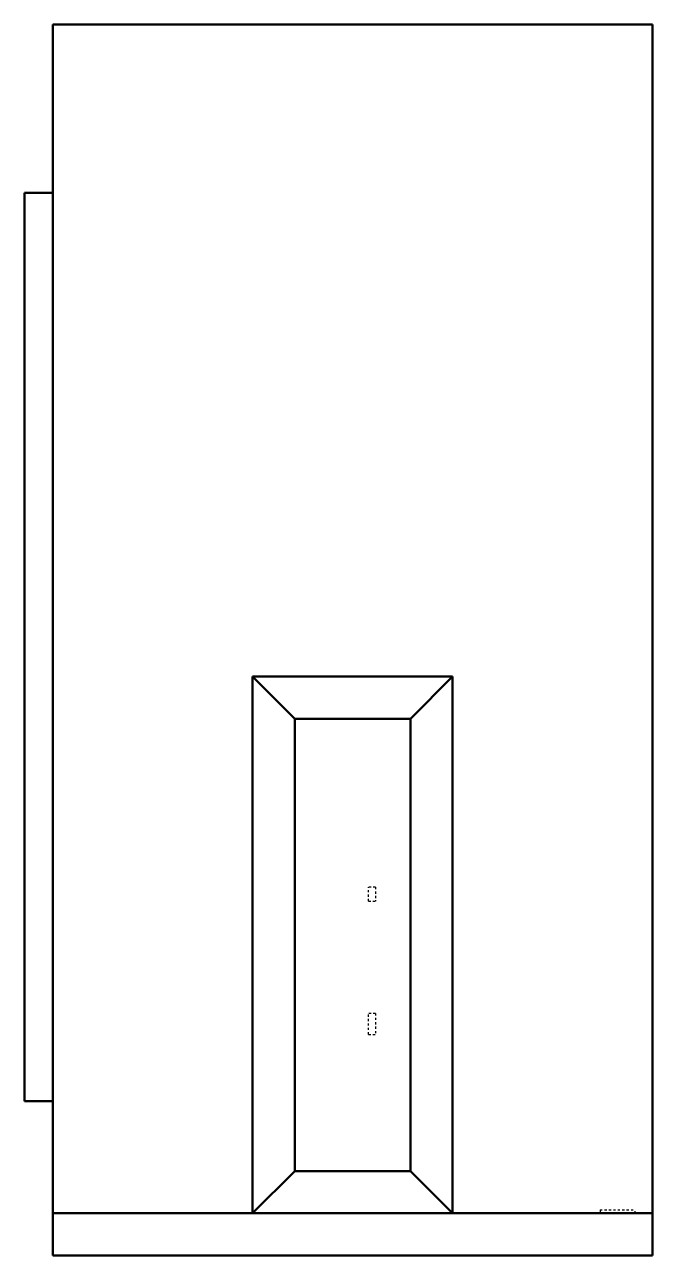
# Model space of a CAD drawing. Header units: millimetres. Extents: x -148 to 136, y 0 to 557.
import ezdxf

# ---------------------------------------------------------------- set-up
doc = ezdxf.new("R2010")
doc.units = ezdxf.units.MM
doc.linetypes.add('Dashed', pattern=[2, 1, -1])
doc.layers.add('AM_0', color=7, linetype='Continuous', lineweight=50)
doc.layers.add('AM_9', color=6, linetype='Dashed', lineweight=25)

# ---------------------------------------------------------------- blocks, each defined once
blk = doc.blocks.new('1_RXV12AVJU9_PART6_0_in_RXV12AVJU9_2')
at = {"layer": 'AM_0'}
for p, q in [((-135.64997, 0), (-135.64997, 19.05)), ((135.64997, 19.05), (135.64997, 0)), ((-135.64997, 0), (135.64997, 0))]:
    blk.add_line(p, q, dxfattribs=at)
blk = doc.blocks.new('2_RXV12AVJU9_PART5_0_in_RXV12AVJU9_2')
at = {"layer": 'AM_0'}
for p, q in [((-148.34997, 69.85), (-148.34997, 480.799902)), ((-135.64997, 480.799902), (-148.34997, 480.799902)), ((-148.34997, 69.85), (-135.64997, 69.85))]:
    blk.add_line(p, q, dxfattribs=at)
blk = doc.blocks.new('3_RXV12AVJU9_PART4_0_in_RXV12AVJU9_2')
at = {"layer": 'AM_9'}
for p, q in [((10.40003, 166.6875), (7.22503, 166.6875)), ((7.22503, 160.3375), (7.22503, 166.6875)), ((10.40003, 166.6875), (10.40003, 160.3375)), ((7.22503, 160.3375), (10.40003, 160.3375))]:
    blk.add_line(p, q, dxfattribs=at)
blk = doc.blocks.new('4_RXV12AVJU9_PART3_0_in_RXV12AVJU9_2')
at = {"layer": 'AM_9'}
for p, q in [((10.40003, 109.5375), (7.22503, 109.5375)), ((7.22503, 100.0125), (7.22503, 109.5375)), ((10.40003, 109.5375), (10.40003, 100.0125)), ((7.22503, 100.0125), (10.40003, 100.0125))]:
    blk.add_line(p, q, dxfattribs=at)
blk = doc.blocks.new('5_RXV12AVJU9_PART2_0_in_RXV12AVJU9_2')
at = {"layer": 'AM_0'}
for p, q in [((-135.65, 557), (135.65, 557)), ((135.65, 19.05), (135.65, 557)), ((-135.65, 557), (-135.65, 19.05)), ((-45.22, 19.05), (-45.22, 261.94)), ((-45.22, 261.94), (45.22, 261.94)), ((-26.17, 242.89), (-45.22, 261.94)), ((45.22, 261.94), (26.17, 242.89)), ((45.22, 261.94), (45.22, 19.05)), ((-26.17, 242.89), (-26.17, 38.1)), ((26.17, 242.89), (-26.17, 242.89)), ((26.17, 38.1), (26.17, 242.89)), ((-45.22, 19.05), (-26.17, 38.1)), ((-26.17, 38.1), (26.17, 38.1)), ((45.22, 19.05), (26.17, 38.1)), ((135.65, 19.05), (-135.65, 19.05))]:
    blk.add_line(p, q, dxfattribs=at)
blk = doc.blocks.new('6_RXV12AVJU9_PART1_0_in_RXV12AVJU9_2')
at = {"layer": 'AM_9'}
for p, q in [((112.00003, 20.6375), (112.00003, 19.05)), ((112.00003, 20.6375), (127.87503, 20.6375)), ((127.87503, 19.05), (127.87503, 20.6375))]:
    blk.add_line(p, q, dxfattribs=at)

msp = doc.modelspace()

# ---------------------------------------------------------------- block references
for name in ['5_RXV12AVJU9_PART2_0_in_RXV12AVJU9_2', '2_RXV12AVJU9_PART5_0_in_RXV12AVJU9_2', '3_RXV12AVJU9_PART4_0_in_RXV12AVJU9_2', '4_RXV12AVJU9_PART3_0_in_RXV12AVJU9_2', '1_RXV12AVJU9_PART6_0_in_RXV12AVJU9_2', '6_RXV12AVJU9_PART1_0_in_RXV12AVJU9_2']:
    msp.add_blockref(name, (0, 0))

doc.saveas('drawing.dxf')
